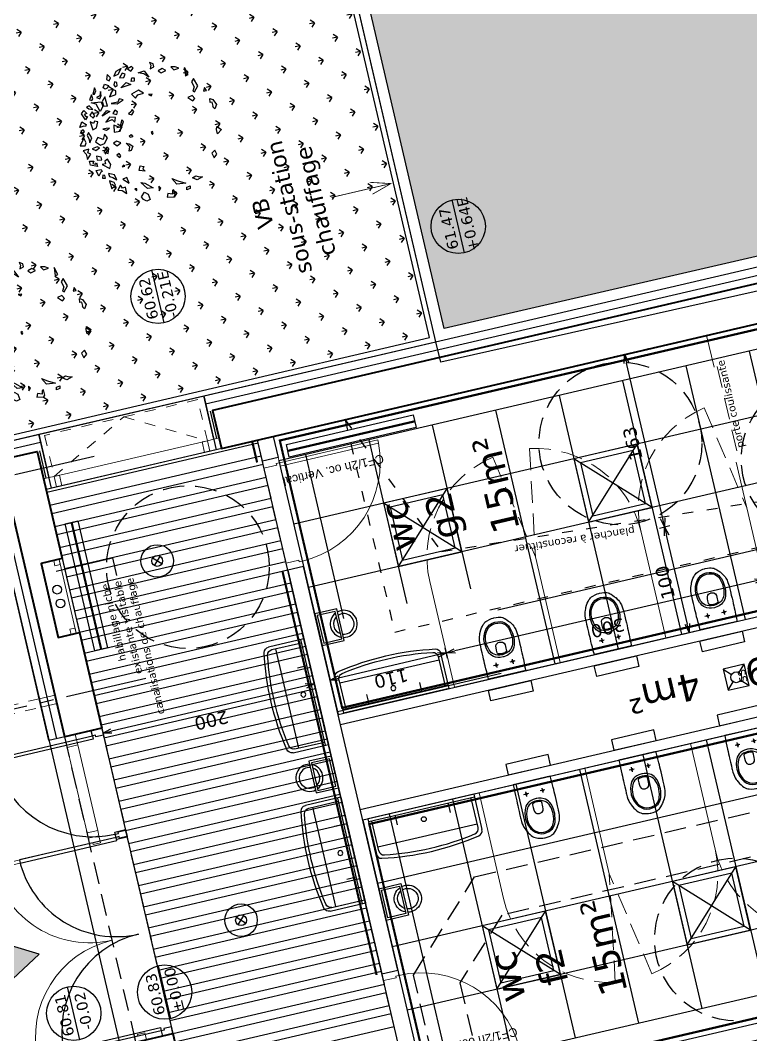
# Model space of a CAD drawing. Header units: metres. Extents: x 595893 to 596105, y 139631 to 139768.
# Drawn here: x 596064.83 to 596071.56, y 139707.3 to 139716.65 of the extents above; entities that cross this region are included whole.
import ezdxf
from ezdxf.enums import TextEntityAlignment as Align

# ---------------------------------------------------------------- set-up
doc = ezdxf.new("R2010")
doc.units = ezdxf.units.M
doc.header["$MEASUREMENT"] = 0
doc.header["$PDMODE"] = 3
doc.header["$PDSIZE"] = 0.1
for name, pattern in [('01', [0.15, 0.1, -0.05]), ('02', [0.28, 0.2, -0.08]), ('ACAD_ISO12W100', [21, 12, -3, 0, -3, 0, -3]), ('AXES', [2, 1.25, -0.25, 0.25, -0.25]), ('AXES2', [1.125, 0.75, -0.125, 0.125, -0.125]), ('CACHEx2', [0.75, 0.5, -0.25]), ('DASHED', [0.75, 0.5, -0.25]), ('POINTILLE', [0.25, 0, -0.25])]:
    doc.linetypes.add(name, pattern=pattern)
for name, color, linetype in [('00-AXE-0.00', 14, 'AXES2'), ('01-CLOISON-0.25', 3, 'Continuous'), ('01-DOUBLAGE-0.0x', 6, 'Continuous'), ('01-ISOL-0.08', 43, 'ISOLATION'), ('01-SANITAIRE-0.15', 44, 'Continuous'), ('02-VU-CACHE-01-0.10', 133, '01'), ('04-VEGET2-0.15', 80, 'Continuous'), ('05-COT-ALTIM-0.20', 42, 'Continuous'), ('05-COT-ALTIM-EXIST-0.20', 21, 'Continuous'), ('06-COT-50&100-0.20', 2, 'Continuous'), ('06-SYMB-DIVERS-0.20', 20, 'Continuous'), ('06-TXT-DETAILS-DIVERS-02.20', 2, 'Continuous'), ('06-TXT-DIVERS-0.20', 70, 'Continuous'), ('06-TXT-ETIQUETTES SURFACES', 210, 'Continuous'), ('07-CHAUFFAGE-0.13', 210, 'Continuous'), ('07-CTA-0.13', 163, 'Continuous'), ('07-ECLAIRAGE-0.13', 31, 'Continuous'), ('07-PLAFONDS-0.13', 5, 'Continuous'), ('07-REVETEMENTS-INTER-0.10', 10, 'Continuous'), ('08-VU-0.08', 56, 'Continuous'), ('08-VU-0.13', 44, 'Continuous'), ('08-VU-0.20', 32, 'Continuous')]:
    doc.layers.add(name, color=color, linetype=linetype)
doc.layers.add('01-BETON-0.40', color=4, linetype='Continuous', lineweight=40)
doc.layers.add('01-MEN-CP-0.15', color=2, linetype='Continuous', lineweight=18)
doc.layers.add('10-DEMOL-GO-0.25', color=1, linetype='Continuous', plot=False)
doc.styles.add('COT', font='verdana.ttf')
doc.styles.add('détail 100', font='verdana.ttf', dxfattribs={"height": 0.1})
doc.styles.add('locaux 100', font='verdana.ttf', dxfattribs={"height": 0.22})
doc.styles.add('locaux 20', font='verdana.ttf', dxfattribs={"height": 0.07})
doc.styles.get("Standard").update_dxf_attribs({"font": 'arial.ttf'})
doc.linetypes.add('ISOLATION', pattern='A,0.0001,-0.1,[134,ltypeshp.shx,S=0.1,R=0,X=-0.1,Y=0],-0.2,[134,ltypeshp.shx,S=0.1,R=180,X=0.1,Y=0],-0.1', length=0.4001)
doc.dimstyles.new('COT50', dxfattribs={"dimtxt": 0.12, "dimasz": 0.08, "dimexe": 0.05, "dimexo": 0, "dimgap": 0.05, "dimtad": 1, "dimdec": 0, "dimlfac": 100, "dimzin": 0, "dimdsep": 46, "dimtxsty": 'COT', "dimblk": 'OPEN30', "dimcen": 0.04, "dimdle": 0.05, "dimclrd": 256, "dimclre": 256, "dimclrt": 6, "dimadec": 0, "dimazin": 0, "dimtm": 1e-09, "dimtfac": 1, "dimtdec": 0, "dimtmove": 1, "dimatfit": 0, "dimldrblk": 'OPEN30', "dimfxl": 0.05, "dimfxlon": 1, "dimtolj": 1, "dimtzin": 0, "dimlwd": -1, "dimlwe": -1, "dimarcsym": 0})
pattern_1 = [(193.12127, (596100.81484, 139671.19803), (-0.1320308, -0.21229195), [0.046875, -0.3066784]), (148.12127, (596100.81484, 139671.19803), (-0.1320308, -0.21229195), [0.046875, -0.203125]), (238.12127, (596100.81484, 139671.19803), (0.21229195, -0.1320308), [0.046875, -0.203125])]

# ---------------------------------------------------------------- blocks, each defined once
blk = doc.blocks.new('P180')
for points in [[(-1.85, 0.915), (-1.85, 0), (-1.88, 0), (-1.88, 0.915)], [(-0.08, 0.915), (-0.08, 0), (-0.05, 0), (-0.05, 0.915)], [(0, 0), (0, -0.1), (-0.065, -0.1), (-0.065, -0.03), (-0.05, -0.03), (-0.05, 0)]]:
    blk.add_lwpolyline(points, close=True)
at = {"linetype": 'Continuous'}
blk.add_lwpolyline([(-1.93, 0), (-1.93, -0.1), (-1.865, -0.1), (-1.865, -0.03), (-1.88, -0.03), (-1.88, 0)], close=True, dxfattribs=at)
for centre, start, end in [((-1.88, 0), 0, 90), ((-0.05, 0), 90, 180)]:
    blk.add_arc(centre, 0.915, start, end)
at = {"linetype": 'Continuous', "text_generation_flag": 6}
blk.add_attdef('TEXTE', (-0.1883, 0.5982), '', height=0.08, rotation=90, dxfattribs=at)
blk = doc.blocks.new('Niv+Alti-Plan')
blk.add_line((-0.25, 0), (0.25, 0))
blk.add_circle((0, 0), 0.25)
at = {"style": 'détail 100'}
for tag, p in [('ALTI', (0, 0.09)), ('NIVEAU', (0, -0.09))]:
    blk.add_attdef(tag, text='', height=0.1, dxfattribs=at).set_placement(p, align=Align.MIDDLE_CENTER)
blk = doc.blocks.new('WCalliaSuspsansreserv-Plan')
at = {"linetype": 'Continuous'}
for points, knots in [([(-175.564, 0), (-175.564, 0), (174.9225, 0.001), (174.9225, 0.001), (174.9225, 0.001), (178.3975, -106.316), (178.7425, -212.6345), (177.9155, -318.9545), (177.9155, -318.9545), (177.545, -366.6675), (166.254, -424.003), (135.236, -466.73), (135.236, -466.73), (104.3415, -509.285), (60.766, -540.0365), (-0.3015, -539.9965), (-0.3015, -539.9965), (-72.7745, -539.9485), (-123.7985, -496.924), (-151.8715, -441.5495), (-151.8715, -441.5495), (-171.506, -402.8175), (-178.356, -357.626), (-178.632, -318.63), (-178.632, -318.63), (-179.385, -212.419), (-178.256, -106.209), (-175.564, 0)], [0, 0, 0, 0, 0.125, 0.125, 0.125, 0.1875, 0.25, 0.25, 0.25, 0.3125, 0.375, 0.375, 0.375, 0.4375, 0.5, 0.5, 0.5, 0.5625, 0.625, 0.625, 0.625, 0.6875, 0.75, 0.75, 0.75, 0.875, 1, 1, 1, 1]), ([(-0.175, -499.369), (-75.617, -499.369), (-136.774, -425.602), (-136.774, -334.606), (-136.774, -334.606), (-136.774, -243.6095), (-75.617, -169.8425), (-0.175, -169.8425), (-0.175, -169.8425), (75.2665, -169.8425), (136.4235, -243.6095), (136.4235, -334.606), (136.4235, -334.606), (136.4235, -425.602), (75.2665, -499.369), (-0.175, -499.369)], [0, 0, 0, 0, 0.2, 0.2, 0.2, 0.3, 0.4, 0.4, 0.4, 0.5, 0.6, 0.6, 0.6, 0.8, 1, 1, 1, 1]), ([(-77.8015, -117.351), (-81.9175, -117.351), (-85.2545, -114.0145), (-85.2545, -109.898), (-85.2545, -109.898), (-85.2545, -105.782), (-81.9175, -102.4455), (-77.8015, -102.4455), (-77.8015, -102.4455), (-73.6855, -102.4455), (-70.3485, -105.782), (-70.3485, -109.898), (-70.3485, -109.898), (-70.3485, -114.0145), (-73.6855, -117.351), (-77.8015, -117.351)], [0, 0, 0, 0, 0.2, 0.2, 0.2, 0.3, 0.4, 0.4, 0.4, 0.5, 0.6, 0.6, 0.6, 0.8, 1, 1, 1, 1]), ([(77.278, -117.351), (73.162, -117.351), (69.8255, -114.0145), (69.8255, -109.898), (69.8255, -109.898), (69.8255, -105.782), (73.162, -102.4455), (77.278, -102.4455), (77.278, -102.4455), (81.3945, -102.4455), (84.731, -105.782), (84.731, -109.898), (84.731, -109.898), (84.731, -114.0145), (81.3945, -117.351), (77.278, -117.351)], [0, 0, 0, 0, 0.2, 0.2, 0.2, 0.3, 0.4, 0.4, 0.4, 0.5, 0.6, 0.6, 0.6, 0.8, 1, 1, 1, 1]), ([(-0.2505, -487.4275), (-67.9855, -487.4275), (-122.895, -421.2465), (-122.895, -339.6085), (-122.895, -339.6085), (-122.895, -257.97), (-67.9855, -191.7895), (-0.2505, -191.7895), (-0.2505, -191.7895), (67.4845, -191.7895), (122.394, -257.97), (122.394, -339.6085), (122.394, -339.6085), (122.394, -421.2465), (67.4845, -487.4275), (-0.2505, -487.4275)], [0, 0, 0, 0, 0.2, 0.2, 0.2, 0.3, 0.4, 0.4, 0.4, 0.5, 0.6, 0.6, 0.6, 0.8, 1, 1, 1, 1]), ([(-44.891, -219.375), (-44.96, -215.282), (-42.295, -210.4525), (-38.5185, -208.875), (-38.5185, -208.875), (-26.5195, -203.8605), (-13.36, -200.7605), (-0.3545, -200.7605), (-0.3545, -200.7605), (12.756, -200.7605), (26.041, -203.8105), (38.133, -208.878), (38.133, -208.878), (41.9265, -210.4675), (44.601, -215.4065), (44.397, -219.515), (44.397, -219.515), (42.7995, -251.706), (45.7775, -310.371), (-0.244, -310.319), (-0.244, -310.319), (-46.2655, -310.267), (-44.3025, -254.0065), (-44.891, -219.375)], [0, 0, 0, 0, 0.142857143, 0.142857143, 0.142857143, 0.214285714, 0.285714286, 0.285714286, 0.285714286, 0.357142857, 0.428571429, 0.428571429, 0.428571429, 0.5, 0.571428571, 0.571428571, 0.571428571, 0.642857143, 0.714285714, 0.714285714, 0.714285714, 0.857142857, 1, 1, 1, 1])]:
    blk.add_open_spline(points, degree=3, knots=knots, dxfattribs=at)
at = {"linetype": 'DASHED'}
for points in [[(-77.6425, -131.902), (-77.6425, -131.902), (-77.6425, -88.6285), (-77.6425, -88.6285)], [(77.6425, -131.536), (77.6425, -131.536), (77.6425, -88.2625), (77.6425, -88.2625)], [(-57.1305, -110.108), (-57.1305, -110.108), (-103.4175, -110.108), (-103.4175, -110.108)], [(98.1545, -109.742), (98.1545, -109.742), (51.8675, -109.742), (51.8675, -109.742)]]:
    blk.add_open_spline(points, degree=3, dxfattribs=at)
blk = doc.blocks.new('b-poub-essui1')
for points in [[(0, -0.3), (0.21, -0.3), (0.21, 0), (0, 0)], [(0.02, -0.28), (0.19, -0.28), (0.19, -0.02), (0.02, -0.02)]]:
    blk.add_lwpolyline(points, close=True)
for radius, start, end in [(0.125, 76.11346, 283.88654), (0.095, 71.59152, 288.40848), (0.125, 293.57818, 66.42182), (0.095, 301.75686, 58.24314)]:
    blk.add_arc((-0.03, -0.15), radius, start, end)
blk = doc.blocks.new('siphon de sol')
for p, q in [((-0.1, 0.1), (-0.0354, 0.0354)), ((0.1, 0.1), (0.0354, 0.0354)), ((-0.0354, -0.0354), (-0.1, -0.1)), ((0.0354, -0.0354), (0.1, -0.1))]:
    blk.add_line(p, q)
blk.add_lwpolyline([(-0.1, -0.1), (0.1, -0.1), (0.1, 0.1), (-0.1, 0.1)], close=True)
blk.add_circle((0, 0), 0.05)
at = {"insert": (-0.0011, -0.0591), "char_height": 0.07, "width": 0.902134, "attachment_point": 5, "rotation": 360, "style": 'locaux 20'}
blk.add_mtext('SS', dxfattribs=at)
blk = doc.blocks.new('Eclairage-Pl-60x60')
for p, q in [((-0.3, 0.3), (0.3, -0.3)), ((-0.3, -0.3), (0.3, 0.3))]:
    blk.add_line(p, q)
for points in [[(-0.3, -0.3), (0.3, -0.3), (0.3, 0.3), (-0.3, 0.3)], [(-0.25, -0.25), (0.25, -0.25), (0.25, 0.25), (-0.25, 0.25)]]:
    blk.add_lwpolyline(points, close=True)
blk = doc.blocks.new('LuminaireSuspendu')
for p, q in [((-0.0354, 0.0354), (0.0354, -0.0354)), ((-0.0354, -0.0354), (0.0354, 0.0354))]:
    blk.add_line(p, q)
for radius in [0.15, 0.05]:
    blk.add_circle((0, 0), radius)
blk = doc.blocks.new('P90')
at = {"linetype": 'Continuous'}
for points in [[(-0.05, 0.9295), (-0.05, 0), (-0.08, 0), (-0.08, 0.9295)], [(-0.965, -0.03), (-0.965, -0.1), (-1.03, -0.1), (-1.03, 0), (-0.98, 0), (-0.98, -0.03)], [(0, 0), (0, -0.1), (-0.065, -0.1), (-0.065, -0.03), (-0.05, -0.03), (-0.05, 0)]]:
    blk.add_lwpolyline(points, close=True, dxfattribs=at)
blk.add_arc((-0.0434, -0.0064), 0.9366, 92.23877, 179.60621, dxfattribs=at)
at = {"linetype": 'Continuous', "text_generation_flag": 6}
blk.add_attdef('TEXTE', text='', height=0.08, rotation=90, dxfattribs=at).set_placement((-0.1883, 0.4692), align=Align.CENTER)
blk = doc.blocks.new('_Open30')
at = {"color": 0, "linetype": 'ByBlock', "lineweight": -2}
for p, q in [((-1, 0.27), (0, 0)), ((0, 0), (-1, -0.27)), ((0, 0), (-1, 0))]:
    blk.add_line(p, q, dxfattribs=at)
blk = doc.blocks.new('*D88')
at = {"layer": '06-COT-50&100-0.20', "transparency": 16777216}
for p, q in [((596071.6858, 139711.4495), (596071.6631, 139711.5469)), ((596071.5966, 139711.4801), (596068.8307, 139710.8354)), ((596068.7641, 139710.7685), (596068.7414, 139710.8659))]:
    blk.add_line(p, q, dxfattribs=at)
at = {"layer": 'Defpoints', "color": 0, "transparency": 16777216}
for p in [(596071.7481, 139711.1822), (596068.7528, 139710.8172), (596068.8265, 139710.5012)]:
    blk.add_point(p, dxfattribs=at)
at = {"layer": '06-COT-50&100-0.20', "transparency": 16777216, "xscale": 0.08, "yscale": 0.08, "zscale": 0.08}
for p, rotation in [((596071.6745, 139711.4982), 13.12127038304243), ((596068.7528, 139710.8172), 193.1212703830424)]:
    blk.add_blockref('_Open30', p, dxfattribs=dict(at, rotation=rotation))
at = {"layer": '06-COT-50&100-0.20', "color": 6, "transparency": 16777216, "insert": (596070.2392, 139711.0481), "char_height": 0.12, "attachment_point": 5, "rotation": 193.12127, "style": 'COT'}
blk.add_mtext('\\A1;300', dxfattribs=at)
blk = doc.blocks.new('*D89')
at = {"layer": '06-COT-50&100-0.20', "transparency": 16777216}
for p, q in [((596067.4575, 139710.5153), (596065.6656, 139710.0976)), ((596067.541, 139710.5096), (596067.5241, 139710.5821)), ((596065.5763, 139710.1281), (596065.599, 139710.0307))]:
    blk.add_line(p, q, dxfattribs=at)
at = {"layer": 'Defpoints', "color": 0, "transparency": 16777216}
for p in [(596065.0643, 139712.3247), (596067.541, 139710.5096), (596065.5876, 139710.0794)]:
    blk.add_point(p, dxfattribs=at)
at = {"layer": '06-COT-50&100-0.20', "transparency": 16777216, "xscale": 0.08, "yscale": 0.08, "zscale": 0.08}
for p, rotation in [((596067.5354, 139710.5334), 13.12127038304243), ((596065.5876, 139710.0794), 193.1212703830424)]:
    blk.add_blockref('_Open30', p, dxfattribs=dict(at, rotation=rotation))
at = {"layer": '06-COT-50&100-0.20', "color": 6, "transparency": 16777216, "insert": (596066.5871, 139710.1969), "char_height": 0.12, "attachment_point": 5, "rotation": 193.12127, "style": 'COT'}
blk.add_mtext('\\A1;200', dxfattribs=at)
blk = doc.blocks.new('P90-15')
at = {"linetype": 'Continuous'}
for points in [[(-0.05, 0.9295), (-0.05, 0), (-0.08, 0), (-0.08, 0.9295)], [(-0.965, -0.03), (-0.965, -0.15), (-1.03, -0.15), (-1.03, 0), (-0.98, 0), (-0.98, -0.03)], [(0, 0), (0, -0.15), (-0.065, -0.15), (-0.065, -0.03), (-0.05, -0.03), (-0.05, 0)]]:
    blk.add_lwpolyline(points, close=True, dxfattribs=at)
blk.add_arc((-0.0434, -0.0064), 0.9366, 92.23877, 179.60621, dxfattribs=at)
at = {"linetype": 'Continuous', "text_generation_flag": 6}
blk.add_attdef('TEXTE', text='', height=0.08, rotation=270, dxfattribs=at).set_placement((-0.1051, 0.3894), align=Align.CENTER)
blk = doc.blocks.new('Arb7')
at = {"lineweight": -2}
for points in [[(-0.434, 2.579), (-0.269, 2.406), (-0.194, 2.502), (-0.075, 2.445), (-0.09, 2.656), (-0.224, 2.579)], [(0.124, 2.725), (0.075, 2.54), (0.179, 2.483), (0.359, 2.521)], [(-0.983, 2.141), (-1.003, 2.203), (-1.122, 2.301), (-0.903, 2.357), (-0.903, 2.167)], [(-0.774, 2.27), (-0.662, 2.517), (-0.506, 2.51), (-0.547, 2.361), (-0.625, 2.418), (-0.662, 2.327), (-0.632, 2.276)], [(-0.09, 2.31), (-0.179, 2.195), (-0.12, 2.042), (-0.06, 2.119)], [(0.15, 2.349), (0.314, 2.234), (0.523, 2.31), (0.434, 2.387), (0.314, 2.349)], [(0.628, 2.579), (0.523, 2.521), (0.598, 2.445), (0.673, 2.483)], [(0.763, 2.368), (0.793, 2.425), (0.778, 2.579), (0.972, 2.464), (0.838, 2.33)], [(1.002, 2.31), (1.256, 2.406), (1.361, 2.291), (1.226, 2.215), (1.211, 2.31), (1.122, 2.272), (1.107, 2.215)], [(-1.688, 1.943), (-1.592, 1.777), (-1.477, 1.81), (-1.377, 1.964)], [(-1.403, 1.694), (-1.206, 1.729), (-1.112, 1.931), (-1.23, 1.922), (-1.287, 1.81)], [(-1.228, 2.195), (-1.261, 2.08), (-1.154, 2.079), (-1.128, 2.159)], [(-0.739, 2.087), (-0.948, 1.852), (-0.807, 1.775), (-0.592, 1.855), (-0.641, 1.968), (-0.735, 1.956)], [(-0.543, 2.229), (-0.57, 2.066), (-0.463, 2.065), (-0.387, 2.222)], [(-0.299, 1.927), (-0.389, 1.774), (-0.224, 1.716), (-0.15, 1.774)], [(0.135, 2.138), (-0.03, 1.984), (0, 1.831), (0.179, 1.678), (0.329, 1.754), (0.15, 1.85), (0.269, 2.023)], [(0.897, 2.157), (0.583, 2.138), (0.628, 1.984), (0.838, 1.889), (0.882, 2.004), (0.808, 2.061)], [(1.137, 2.119), (1.002, 2.023), (1.077, 1.946), (1.241, 2.004)], [(1.182, 1.716), (1.481, 1.793), (1.57, 1.965), (1.525, 1.601), (1.346, 1.582)], [(1.451, 2.176), (1.376, 2.099), (1.316, 1.965), (1.481, 2.061)], [(1.69, 2.004), (1.645, 1.927), (1.705, 1.869), (1.855, 1.889)], [(-1.979, 1.444), (-1.74, 1.439), (-1.755, 1.559), (-1.63, 1.603), (-1.79, 1.742), (-1.831, 1.592)], [(-0.06, 1.505), (-0.194, 1.39), (-0.12, 1.237), (-0.015, 1.371)], [(0.523, 1.774), (0.464, 1.639), (0.508, 1.524), (0.523, 1.639)], [(0.748, 1.601), (0.793, 1.352), (0.673, 1.275), (0.838, 1.218), (0.897, 1.428)], [(1.107, 1.371), (1.002, 1.678), (1.167, 1.467)], [(1.361, 1.543), (1.316, 1.409), (1.675, 1.428), (1.525, 1.563)], [(1.72, 1.735), (1.645, 1.62), (1.75, 1.543), (1.899, 1.543), (1.75, 1.601)], [(1.869, 1.831), (1.855, 1.774), (1.959, 1.697), (2.079, 1.716)], [(-1.436, 1.467), (-1.63, 1.275), (-1.406, 1.313)], [(-0.987, 1.39), (-0.987, 1.294), (-0.942, 1.333)], [(-0.523, 1.486), (-0.628, 1.39), (-0.583, 1.352), (-0.479, 1.39)], [(0.329, 1.39), (0.314, 1.16), (0.628, 0.968), (0.703, 1.007), (0.449, 1.141), (0.583, 1.333)], [(1.002, 1.275), (0.942, 1.141), (1.032, 1.102), (1.107, 1.179)], [(1.376, 1.256), (1.316, 1.045), (1.406, 0.796), (1.481, 0.93), (1.376, 1.007)], [(1.63, 1.256), (1.66, 1.007), (1.795, 0.987), (1.869, 1.083)], [(2.049, 1.198), (1.959, 1.275), (1.944, 1.352), (2.004, 1.409), (2.124, 1.333)], [(2.273, 1.218), (2.213, 1.141), (2.303, 1.064), (2.453, 1.16)], [(-2.333, 0.892), (-2.228, 0.949), (-2.079, 0.796), (-2.184, 0.681), (-2.393, 0.661), (-2.423, 0.796)], [(-2.004, 0.451), (-1.974, 0.661), (-1.705, 0.853), (-1.765, 0.719)], [(-1.884, 1.122), (-1.959, 1.064), (-1.899, 1.045)], [(-1.331, 0.604), (-1.256, 0.815), (-1.107, 0.738), (-1.152, 0.604), (-1.226, 0.661)], [(-0.224, 0.949), (-0.329, 0.834), (-0.479, 0.93), (-0.479, 1.007), (-0.329, 0.949), (-0.165, 1.045)], [(0, 0.853), (0.06, 0.872), (0.105, 0.796), (0, 0.757)], [(1.855, 0.777), (2.004, 0.546), (1.899, 0.393), (1.884, 0.546)], [(2.124, 0.949), (2.034, 1.007), (1.944, 0.968), (1.959, 0.892), (2.079, 0.872)], [(2.333, 0.93), (2.378, 0.757), (2.557, 0.604), (2.483, 0.815)], [(0.867, 0.719), (0.793, 0.604), (0.897, 0.508), (0.987, 0.546), (0.912, 0.623)], [(1.361, 0.336), (1.466, 0.22), (1.481, 0.01), (1.63, 0.163), (1.54, 0.451)], [(2.228, 0.738), (2.213, 0.585), (2.318, 0.508), (2.378, 0.604)], [(-2.333, -0.029), (-2.453, 0.029), (-2.498, -0.22), (-2.453, -0.278), (-2.243, -0.278), (-2.273, -0.22), (-2.393, -0.182)], [(-2.154, 0.259), (-2.079, 0.182), (-1.989, 0.24)], [(0, 0.067), (-0.075, 0.029), (-0.03, -0.01), (0.03, 0.01)], [(2.124, 0.297), (2.109, 0.22), (1.989, 0.24), (2.004, 0.355)], [(2.258, 0.029), (2.273, -0.201), (2.004, -0.316), (2.169, -0.163)], [(2.378, 0.278), (2.468, 0.163), (2.542, 0.22), (2.483, 0.374)], [(-2.109, -0.757), (-2.064, -0.431), (-1.825, -0.297), (-1.959, -0.489)], [(1.391, -0.163), (1.316, -0.24), (1.376, -0.297)], [(-2.258, -0.757), (-2.243, -0.892), (-2.333, -0.872), (-2.348, -0.738)], [(2.154, -0.7), (2.064, -0.796), (2.109, -0.987), (2.213, -0.872)], [(2.303, -0.431), (2.333, -0.585), (2.453, -0.585), (2.528, -0.47), (2.423, -0.489)], [(-2.019, -1.409), (-2.079, -1.198), (-1.974, -1.045), (-1.929, -1.179), (-1.974, -1.256)], [(2.199, -1.198), (2.064, -1.275), (2.079, -1.467), (2.154, -1.352)], [(0.957, -1.543), (0.793, -1.697), (0.852, -1.793), (0.987, -1.716)], [(1.137, -1.774), (1.107, -1.831), (1.286, -2.004), (1.585, -1.908), (1.481, -1.812), (1.286, -1.869)], [(1.75, -1.639), (1.78, -1.754), (2.064, -1.678)], [(-1.241, -1.946), (-1.436, -1.984), (-1.331, -2.119), (-1.167, -2.08)], [(1.047, -2.272), (1.167, -2.234), (1.047, -2.157)], [(-0.479, -2.483), (-0.598, -2.31), (-0.434, -2.31), (-0.329, -2.349)], [(0.464, -2.521), (0.314, -2.425), (0.404, -2.368), (0.434, -2.387), (0.583, -2.387), (0.583, -2.31), (0.733, -2.33), (0.673, -2.425)]]:
    blk.add_lwpolyline(points, close=True, dxfattribs=at)
blk = doc.blocks.new('LAVD')
for p, q in [((500, 0), (-500, 0)), ((-500, -334.2), (-500, 0)), ((500, -30), (-500, -30)), ((-470, -309.5), (-470, -30)), ((-250, -30), (-250, -116.4)), ((250, -30), (250, -116.4)), ((470, -309.5), (470, -30)), ((500, 0), (500, -334.2)), ((470, -275.5), (-470, -275.5))]:
    blk.add_line(p, q)
blk.add_circle((0, -120), 22.5)
for centre, radius, start, end in [((-450, -334.2), 50, 180, 259.62818), ((-420, -309.5), 50, 180, 260.32653), ((0, 2154.5), 2549.5, 260.32653, 279.67347), ((420, -309.5), 50, 279.67347, 0), ((450, -334.2), 50, 280.37182, 0), ((0, 2124.5), 2549.5, 259.62818, 280.37182)]:
    blk.add_arc(centre, radius, start, end)
blk = doc.blocks.new('*D141')
at = {"layer": '06-COT-50&100-0.20', "transparency": 16777216}
for p, q in [((596068.6749, 139710.799), (596067.7594, 139710.5856)), ((596068.7641, 139710.7685), (596068.7414, 139710.8659)), ((596067.6929, 139710.5188), (596067.6702, 139710.6162))]:
    blk.add_line(p, q, dxfattribs=at)
at = {"layer": 'Defpoints', "color": 0, "transparency": 16777216}
for p in [(596067.6815, 139710.5675), (596068.8265, 139710.5012), (596067.7552, 139710.2515)]:
    blk.add_point(p, dxfattribs=at)
at = {"layer": '06-COT-50&100-0.20', "transparency": 16777216, "xscale": 0.08, "yscale": 0.08, "zscale": 0.08}
for p, rotation in [((596068.7528, 139710.8172), 13.12127038304243), ((596067.6815, 139710.5675), 193.1212703830424)]:
    blk.add_blockref('_Open30', p, dxfattribs=dict(at, rotation=rotation))
at = {"layer": '06-COT-50&100-0.20', "color": 6, "transparency": 16777216, "insert": (596068.2427, 139710.5828), "char_height": 0.12, "attachment_point": 5, "rotation": 193.12127, "style": 'COT'}
blk.add_mtext('\\A1;110', dxfattribs=at)
blk = doc.blocks.new('*D142')
at = {"layer": '06-COT-50&100-0.20', "transparency": 16777216}
for p, q in [((596070.3456, 139713.5558), (596070.443, 139713.5785)), ((596070.7462, 139712.0576), (596070.4125, 139713.4892)), ((596070.7156, 139711.9683), (596070.813, 139711.991))]:
    blk.add_line(p, q, dxfattribs=at)
at = {"layer": 'Defpoints', "color": 0, "transparency": 16777216}
for p in [(596070.3943, 139713.5671), (596069.2033, 139713.2895), (596069.5733, 139711.7021)]:
    blk.add_point(p, dxfattribs=at)
at = {"layer": '06-COT-50&100-0.20', "transparency": 16777216, "xscale": 0.08, "yscale": 0.08, "zscale": 0.08}
for p, rotation in [((596070.3943, 139713.5671), 103.1212703830424), ((596070.7643, 139711.9797), 283.1212703830424)]:
    blk.add_blockref('_Open30', p, dxfattribs=dict(at, rotation=rotation))
at = {"layer": '06-COT-50&100-0.20', "color": 6, "transparency": 16777216, "insert": (596070.4698, 139712.7479), "char_height": 0.12, "attachment_point": 5, "rotation": 103.12127, "style": 'COT'}
blk.add_mtext('\\A1;163', dxfattribs=at)
blk = doc.blocks.new('*D143')
at = {"layer": '06-COT-50&100-0.20', "transparency": 16777216}
for p, q in [((596070.7156, 139711.9683), (596070.813, 139711.991)), ((596070.9732, 139711.0837), (596070.7825, 139711.9018)), ((596070.9426, 139710.9945), (596071.04, 139711.0172))]:
    blk.add_line(p, q, dxfattribs=at)
at = {"layer": 'Defpoints', "color": 0, "transparency": 16777216}
for p in [(596070.5472, 139711.9291), (596070.7643, 139711.9797), (596070.7742, 139710.9552)]:
    blk.add_point(p, dxfattribs=at)
at = {"layer": '06-COT-50&100-0.20', "transparency": 16777216, "xscale": 0.08, "yscale": 0.08, "zscale": 0.08}
for p, rotation in [((596070.7643, 139711.9797), 103.1212703830424), ((596070.9913, 139711.0058), 283.1212703830424)]:
    blk.add_blockref('_Open30', p, dxfattribs=dict(at, rotation=rotation))
at = {"layer": '06-COT-50&100-0.20', "color": 6, "transparency": 16777216, "insert": (596070.7683, 139711.4672), "char_height": 0.12, "attachment_point": 5, "rotation": 103.12127, "style": 'COT'}
blk.add_mtext('\\A1;100', dxfattribs=at)

msp = doc.modelspace()

# ---------------------------------------------------------------- hatches: boundary and pattern name
at = {"layer": '04-VEGET2-0.15'}
h = msp.add_hatch(dxfattribs=at)
h.set_pattern_fill('GRASS', color=256, scale=0.25, style=0)
h.set_pattern_definition(pattern_1)
h.paths.add_polyline_path([(596068.7318, 139713.8065), (596066.0514, 139725.3325), (596072.2727, 139726.787), (596074.963, 139715.2457)])
edge = h.paths.add_edge_path(flags=16)
edge.add_arc((596067.6838, 139719.6373), 0.175, 0, 360)
edge = h.paths.add_edge_path(flags=16)
edge.add_arc((596073.3248, 139720.9522), 0.175, 0, 360)
at = {"layer": '04-VEGET2-0.15', "ltscale": 0.02}
h = msp.add_hatch(dxfattribs=at)
h.set_pattern_fill('GRASS', color=256, scale=0.25, style=0)
h.set_pattern_definition(pattern_1)
h.paths.add_polyline_path([(596061.8748, 139724.466), (596064.5963, 139712.7906), (596068.5971, 139713.7232), (596065.8756, 139725.3986), (596065.1495, 139725.2294), (596065.2471, 139724.8109), (596064.8088, 139724.7087), (596064.7113, 139725.1272)])
at = {"layer": '06-SYMB-DIVERS-0.20'}
h = msp.add_hatch(color=256, dxfattribs=at)
h.dxf.hatch_style = 1
h.paths.add_polyline_path([(596064.4153, 139707.4936), (596064.9992, 139708.0404), (596064.2336, 139708.2727), (596064.4705, 139707.9172)])

# ---------------------------------------------------------------- linework, layer by layer
at = {"layer": '00-AXE-0.00'}
for p, q in [((596065.5069, 139712.6281), (596062.147, 139711.8449)), ((596065.9837, 139710.583), (596062.6237, 139709.7998))]:
    msp.add_line(p, q, dxfattribs=at)
at = {"layer": '01-BETON-0.40'}
for points in [[(596076.8738, 139715.4471), (596066.5992, 139713.0522), (596066.6809, 139712.7016), (596076.751, 139715.0489), (596077.3543, 139712.4607), (596077.5588, 139712.5084), (596076.8738, 139715.4471)], [(596065.3719, 139711.0051), (596065.5773, 139710.1237), (596065.2365, 139710.0443), (596064.6417, 139712.5959), (596064.9825, 139712.6753), (596065.213, 139711.6868)], [(596065.213, 139711.6868), (596065.0182, 139711.6414), (596065.1771, 139710.9597), (596065.3719, 139711.0051)]]:
    msp.add_lwpolyline(points, dxfattribs=at)
msp.add_lwpolyline([(596065.8925, 139707.2297), (596066.2334, 139707.3092), (596066.3038, 139707.0073), (596065.9629, 139706.9278)], close=True, dxfattribs=at)
at = {"layer": '01-CLOISON-0.25'}
for p, q in [((596067.4374, 139711.6149), (596067.2913, 139711.5809)), ((596067.2913, 139711.5809), (596067.6318, 139710.12)), ((596067.7779, 139710.1541), (596067.4374, 139711.6149))]:
    msp.add_line(p, q, dxfattribs=at)
for points in [[(596067.1581, 139712.8128), (596067.2035, 139712.618), (596067.0575, 139712.584), (596067.012, 139712.7787)], [(596068.3045, 139707.8946), (596067.4374, 139711.6149), (596067.2913, 139711.5809), (596068.1585, 139707.8606)], [(596073.2804, 139711.4367), (596067.7779, 139710.1541), (596067.7552, 139710.2515), (596073.2577, 139711.5341)], [(596071.9751, 139710.2083), (596067.9822, 139709.2776), (596067.9595, 139709.375), (596071.9524, 139710.3057)], [(596075.9787, 139708.2305), (596075.9707, 139708.2646), (596078.2691, 139708.8004), (596078.2918, 139708.703), (596078.4379, 139708.737), (596078.3811, 139708.9805), (596068.5838, 139706.6968), (596068.5384, 139706.8915), (596068.3923, 139706.8575), (596068.4717, 139706.5166), (596075.8246, 139708.2306), (596075.8326, 139708.1965)]]:
    msp.add_lwpolyline(points, close=True, dxfattribs=at)
at = {"layer": '01-DOUBLAGE-0.0x'}
for points in [[(596066.6095, 139712.7876), (596066.5165, 139713.1869), (596076.8397, 139715.5932), (596076.8738, 139715.4471)], [(596065.2365, 139710.0443), (596065.0904, 139710.0102), (596064.4615, 139712.7079), (596064.9972, 139712.8328), (596065.0903, 139712.4335)]]:
    msp.add_lwpolyline(points, dxfattribs=at)
at = {"layer": '01-ISOL-0.08', "ltscale": 0.15}
for p, q in [((596066.5335, 139713.1138), (596076.8567, 139715.5202)), ((596064.4786, 139712.6349), (596065.0142, 139712.7597)), ((596065.1634, 139710.0272), (596064.5686, 139712.5788))]:
    msp.add_line(p, q, dxfattribs=at)
at = {"layer": '01-ISOL-0.08', "ltscale": 0.05}
for p, q in [((596066.5749, 139713.0465), (596066.6339, 139712.7933)), ((596065.0659, 139712.4278), (596065.0069, 139712.681))]:
    msp.add_line(p, q, dxfattribs=at)
at = {"layer": '01-MEN-CP-0.15'}
for p, q in [((596071.2192, 139713.4514), (596071.1511, 139713.7435)), ((596071.5211, 139712.1561), (596071.4235, 139712.5749))]:
    msp.add_line(p, q, dxfattribs=at)
at = {"layer": '01-MEN-CP-0.15', "linetype": '02'}
msp.add_line((596071.2484, 139713.4582), (596071.4527, 139712.5817), dxfattribs=at)
at = {"layer": '01-MEN-CP-0.15', "linetype": '01'}
for points in [[(596066.5505, 139712.7738), (596066.4623, 139713.1519), (596065.0508, 139712.8229), (596065.139, 139712.4448)], [(596065.139, 139712.4448), (596065.7812, 139712.9932), (596066.5505, 139712.7738)]]:
    msp.add_lwpolyline(points, dxfattribs=at)
at = {"layer": '01-MEN-CP-0.15', "linetype": '02'}
for points in [[(596070.5472, 139711.9291, -0.36397), (596071.1284, 139713.0758), (596071.5211, 139712.1561)], [(596070.5472, 139711.9291, 0.36397), (596069.5189, 139712.7006), (596069.5733, 139711.7021)], [(596068.5994, 139711.4751, -0.36397), (596069.1807, 139712.6218), (596069.5733, 139711.7021)], [(596071.2283, 139709.0074, 0.36397), (596072.2566, 139708.2359), (596072.2022, 139709.2344)], [(596071.2283, 139709.0074, -0.36397), (596070.6471, 139707.8607), (596070.2544, 139708.7804)], [(596069.2805, 139708.5534, 0.36397), (596070.3088, 139707.7819), (596070.2544, 139708.7804)]]:
    msp.add_lwpolyline(points, format="xyb", dxfattribs=at)
at = {"layer": '01-MEN-CP-0.15'}
for points in [[(596066.5732, 139712.6764), (596065.1617, 139712.3474), (596065.139, 139712.4448), (596066.5505, 139712.7738)], [(596066.5732, 139712.6764), (596066.5245, 139712.6651), (596066.5018, 139712.7625), (596066.5505, 139712.7738)], [(596066.6316, 139712.6901), (596066.5732, 139712.6764), (596066.5505, 139712.7738), (596066.6089, 139712.7875)], [(596066.6582, 139712.7989), (596066.6095, 139712.7876), (596066.6322, 139712.6902), (596066.6809, 139712.7016)], [(596065.0903, 139712.4335), (596065.0416, 139712.4221), (596065.0643, 139712.3247), (596065.113, 139712.3361)], [(596065.1617, 139712.3474), (596065.113, 139712.3361), (596065.0903, 139712.4335), (596065.139, 139712.4448)], [(596065.2103, 139712.3588), (596065.1617, 139712.3474), (596065.139, 139712.4448), (596065.1876, 139712.4562)], [(596065.1837, 139711.68), (596065.1951, 139711.6313), (596065.1464, 139711.62), (596065.135, 139711.6687)], [(596065.3427, 139710.9983), (596065.1837, 139711.68), (596065.213, 139711.6868), (596065.3719, 139711.0051)], [(596065.3313, 139711.047), (596065.3427, 139710.9983), (596065.294, 139710.9869), (596065.2826, 139711.0356)], [(596065.0007, 139710.3949), (596065.0189, 139710.317), (596065.1649, 139710.351), (596065.1468, 139710.429)], [(596065.2365, 139710.0443), (596065.2478, 139709.9956), (596065.3452, 139710.0183), (596065.3338, 139710.067)], [(596065.2478, 139709.9956), (596065.2592, 139709.9469), (596065.3565, 139709.9696), (596065.3452, 139710.0183)], [(596065.2592, 139709.9469), (596065.443, 139709.158), (596065.5404, 139709.1807), (596065.3565, 139709.9696)], [(596065.443, 139709.158), (596065.4544, 139709.1093), (596065.5518, 139709.132), (596065.5404, 139709.1807)]]:
    msp.add_lwpolyline(points, close=True, dxfattribs=at)
for points in [[(596070.5472, 139711.9291), (596070.7742, 139710.9552), (596071.7481, 139711.1822), (596071.5211, 139712.1561)], [(596069.5733, 139711.7021), (596069.8003, 139710.7282), (596070.7742, 139710.9552), (596070.5472, 139711.9291)], [(596068.5994, 139711.4751), (596068.8265, 139710.5012), (596069.8003, 139710.7282), (596069.5733, 139711.7021)], [(596071.2283, 139709.0074), (596071.0013, 139709.9813), (596071.9751, 139710.2083), (596072.2022, 139709.2344)], [(596070.2544, 139708.7804), (596070.0274, 139709.7543), (596071.0013, 139709.9813), (596071.2283, 139709.0074)], [(596069.2805, 139708.5534), (596069.0535, 139709.5273), (596070.0274, 139709.7543), (596070.2544, 139708.7804)]]:
    msp.add_lwpolyline(points, dxfattribs=at)
at = {"layer": '01-MEN-CP-0.15', "linetype": 'CACHEx2', "ltscale": 0.1}
msp.add_lwpolyline([(596063.8807, 139710.1338), (596063.8989, 139710.0559), (596065.0189, 139710.317), (596065.0007, 139710.3949)], close=True, dxfattribs=at)
at = {"layer": '01-SANITAIRE-0.15'}
for points in [[(596071.1118, 139710.8285), (596071.0891, 139710.9259), (596071.4787, 139711.0167), (596071.5014, 139710.9193)], [(596070.1379, 139710.6015), (596070.1152, 139710.6989), (596070.5048, 139710.7897), (596070.5275, 139710.6923)], [(596069.164, 139710.3745), (596069.1413, 139710.4719), (596069.5309, 139710.5627), (596069.5536, 139710.4653)], [(596071.248, 139710.2442), (596071.2707, 139710.1468), (596071.6603, 139710.2376), (596071.6376, 139710.335)], [(596070.2741, 139710.0172), (596070.2968, 139709.9198), (596070.6864, 139710.0106), (596070.6637, 139710.108)], [(596069.3002, 139709.7902), (596069.3229, 139709.6928), (596069.7125, 139709.7836), (596069.6898, 139709.881)]]:
    msp.add_lwpolyline(points, close=True, dxfattribs=at)
at = {"layer": '02-VU-CACHE-01-0.10', "linetype": '02'}
for p, q in [((596065.5773, 139710.1237), (596066.2334, 139707.3092)), ((596065.8925, 139707.2297), (596065.2365, 139710.0443))]:
    msp.add_line(p, q, dxfattribs=at)
at = {"layer": '06-SYMB-DIVERS-0.20'}
msp.add_lwpolyline([(596064.4153, 139707.4936), (596064.9992, 139708.0404), (596064.2336, 139708.2727), (596064.4705, 139707.9172), (596064.4153, 139707.4936)], dxfattribs=at)
at = {"layer": '06-SYMB-DIVERS-0.20', "linetype": '02'}
for centre in [(596070.3563, 139712.7484), (596072.2205, 139712.605), (596066.3713, 139711.6084), (596071.4218, 139708.1769)]:
    msp.add_circle(centre, 0.75, dxfattribs=at)
at = {"layer": '06-TXT-DETAILS-DIVERS-02.20', "linetype": 'POINTILLE', "ltscale": 0.5}
msp.add_lwpolyline([(596077.2073, 139713.0913), (596076.751, 139715.0489), (596067.8204, 139712.9672), (596068.2767, 139711.0096)], close=True, dxfattribs=at)
msp.add_lwpolyline([(596067.8204, 139712.9672), (596068.7071, 139711.7515), (596077.2073, 139713.0913)], dxfattribs=at)
at = {"layer": '06-TXT-DETAILS-DIVERS-02.20'}
msp.add_lwpolyline([(596065.158, 139711.572), (596065.6752, 139711.6926), (596065.7129, 139711.5308)], dxfattribs=at)
at = {"layer": '07-CHAUFFAGE-0.13'}
for points in [[(596068.4741, 139712.8937), (596067.3055, 139712.6212), (596067.2782, 139712.7381), (596068.4469, 139713.0105)], [(596065.5135, 139710.8379), (596065.2411, 139712.0066), (596065.358, 139712.0338), (596065.6304, 139710.8651)]]:
    msp.add_lwpolyline(points, close=True, dxfattribs=at)
at = {"layer": '07-CHAUFFAGE-0.13', "linetype": '01', "const_width": 0.02}
for points in [[(596068.4605, 139712.9521), (596067.2918, 139712.6797)], [(596065.572, 139710.8515), (596065.2995, 139712.0202)]]:
    msp.add_lwpolyline(points, dxfattribs=at)
at = {"layer": '07-CHAUFFAGE-0.13'}
for centre in [(596065.1667, 139711.4006), (596065.1962, 139711.274)]:
    msp.add_circle(centre, 0.04, dxfattribs=at)
at = {"layer": '07-CTA-0.13', "linetype": '02'}
msp.add_lwpolyline([(596075.5443, 139717.4885), (596076.8608, 139711.8409), (596075.6467, 139709.8888), (596069.2646, 139708.4012), (596068.8772, 139707.7782), (596075.4849, 139679.4308), (596075.0954, 139679.34), (596068.45, 139707.8487), (596069.0125, 139708.7531), (596075.3945, 139710.2407), (596076.4336, 139711.9115), (596075.1171, 139717.559)], dxfattribs=at)
at = {"layer": '07-PLAFONDS-0.13'}
for p, q in [((596071.5442, 139713.599), (596072.089, 139711.2617)), ((596070.9598, 139713.4628), (596071.5047, 139711.1255)), ((596070.3755, 139713.3266), (596070.9203, 139710.9893)), ((596072.849, 139713.2871), (596067.3466, 139712.0045)), ((596069.7912, 139713.1904), (596070.336, 139710.853)), ((596069.2068, 139713.0542), (596069.7517, 139710.7168)), ((596068.6225, 139712.918), (596068.9744, 139711.4084)), ((596068.0382, 139712.7818), (596068.39, 139711.2722)), ((596067.4538, 139712.6456), (596067.8057, 139711.136)), ((596072.9852, 139712.7028), (596067.4828, 139711.4201)), ((596073.1215, 139712.1184), (596069.2259, 139711.2104)), ((596069.259, 139710.6277), (596067.7495, 139710.2758)), ((596073.6209, 139709.9759), (596068.1184, 139708.6932)), ((596071.1473, 139710.0154), (596071.6922, 139707.678)), ((596070.563, 139709.8792), (596071.1078, 139707.5418)), ((596069.9787, 139709.7429), (596070.5235, 139707.4056)), ((596069.3943, 139709.6067), (596069.9392, 139707.2694)), ((596068.81, 139709.4705), (596069.3548, 139707.1332)), ((596073.7571, 139709.3915), (596068.2546, 139708.1089)), ((596068.2257, 139709.3343), (596068.7705, 139706.997)), ((596073.8933, 139708.8072), (596068.3908, 139707.5246))]:
    msp.add_line(p, q, dxfattribs=at)
for points in [[(596067.7552, 139710.2515), (596073.2577, 139711.5341), (596072.7128, 139713.8714), (596067.2103, 139712.5888)], [(596065.0983, 139712.1786), (596067.0461, 139712.6327), (596067.0189, 139712.7495), (596065.0711, 139712.2955)], [(596065.1437, 139711.9839), (596067.0915, 139712.4379), (596067.0643, 139712.5547), (596065.1165, 139712.1007)], [(596065.1891, 139711.7891), (596067.1369, 139712.2431), (596067.1097, 139712.36), (596065.1619, 139711.9059)], [(596065.2345, 139711.5943), (596067.1823, 139712.0483), (596067.1551, 139712.1652), (596065.2073, 139711.7112)], [(596065.2799, 139711.3995), (596067.2277, 139711.8535), (596067.2005, 139711.9704), (596065.2527, 139711.5164)], [(596065.3253, 139711.2047), (596067.2731, 139711.6588), (596067.2459, 139711.7756), (596065.2981, 139711.3216)], [(596065.3707, 139711.01), (596067.3185, 139711.464), (596067.2913, 139711.5809), (596065.3435, 139711.1268)], [(596065.4161, 139710.8152), (596067.3639, 139711.2692), (596067.3367, 139711.3861), (596065.3889, 139710.9321)], [(596065.4615, 139710.6204), (596067.4093, 139711.0744), (596067.3821, 139711.1913), (596065.4343, 139710.7373)], [(596065.5069, 139710.4256), (596067.4547, 139710.8797), (596067.4275, 139710.9965), (596065.4797, 139710.5425)], [(596065.5523, 139710.2308), (596067.5001, 139710.6849), (596067.4729, 139710.8017), (596065.5251, 139710.3477)], [(596065.5977, 139710.0361), (596067.5455, 139710.4901), (596067.5183, 139710.607), (596065.5705, 139710.1529)], [(596067.9822, 139709.2776), (596068.527, 139706.9402), (596074.0295, 139708.2228), (596073.4847, 139710.5602)], [(596065.6431, 139709.8413), (596067.5909, 139710.2953), (596067.5637, 139710.4122), (596065.6159, 139709.9582)], [(596065.6886, 139709.6465), (596067.6363, 139710.1005), (596067.6091, 139710.2174), (596065.6613, 139709.7634)], [(596065.734, 139709.4517), (596067.6817, 139709.9058), (596067.6545, 139710.0226), (596065.7067, 139709.5686)], [(596065.7794, 139709.257), (596067.7271, 139709.711), (596067.6999, 139709.8278), (596065.7521, 139709.3738)], [(596065.8248, 139709.0622), (596067.7725, 139709.5162), (596067.7453, 139709.6331), (596065.7975, 139709.179)], [(596065.8702, 139708.8674), (596067.8179, 139709.3214), (596067.7907, 139709.4383), (596065.8429, 139708.9843)], [(596065.9156, 139708.6726), (596067.8633, 139709.1266), (596067.8361, 139709.2435), (596065.8883, 139708.7895)], [(596065.961, 139708.4778), (596067.9087, 139708.9319), (596067.8815, 139709.0487), (596065.9337, 139708.5947)], [(596066.0064, 139708.2831), (596067.9542, 139708.7371), (596067.9269, 139708.854), (596065.9791, 139708.3999)], [(596066.0518, 139708.0883), (596067.9996, 139708.5423), (596067.9723, 139708.6592), (596066.0245, 139708.2052)], [(596066.0972, 139707.8935), (596068.045, 139708.3475), (596068.0177, 139708.4644), (596066.0699, 139708.0104)], [(596066.1426, 139707.6987), (596068.0904, 139708.1528), (596068.0631, 139708.2696), (596066.1153, 139707.8156)], [(596066.188, 139707.504), (596068.1358, 139707.958), (596068.1085, 139708.0748), (596066.1607, 139707.6208)], [(596066.2334, 139707.3092), (596068.1812, 139707.7632), (596068.1539, 139707.8801), (596066.2061, 139707.426)], [(596066.2788, 139707.1144), (596068.2266, 139707.5684), (596068.1993, 139707.6853), (596066.2515, 139707.2313)], [(596066.3242, 139706.9196), (596068.272, 139707.3736), (596068.2447, 139707.4905), (596066.2969, 139707.0365)]]:
    msp.add_lwpolyline(points, close=True, dxfattribs=at)
at = {"layer": '07-REVETEMENTS-INTER-0.10', "linetype": '01', "const_width": 0.02}
for points in [[(596067.7925, 139710.3115), (596067.2182, 139712.7754), (596072.6233, 139714.0354), (596073.1976, 139711.5714)], [(596068.0422, 139709.2402), (596068.6211, 139706.7568), (596074.0262, 139708.0167), (596073.4473, 139710.5001)]]:
    msp.add_lwpolyline(points, close=True, dxfattribs=at)
at = {"layer": '07-REVETEMENTS-INTER-0.10', "color": 80, "linetype": 'ACAD_ISO12W100', "ltscale": 0.01, "true_color": 0x3fff00, "const_width": 0.02}
msp.add_lwpolyline([(596066.9634, 139712.7674), (596067.0088, 139712.5726)], dxfattribs=at)
at = {"layer": '07-REVETEMENTS-INTER-0.10', "linetype": 'AXES', "ltscale": 0.2, "const_width": 0.02}
msp.add_lwpolyline([(596067.2426, 139711.5695), (596068.1098, 139707.8492)], dxfattribs=at)
at = {"layer": '08-VU-0.08'}
for p, q in [((596067.012, 139712.7787), (596065.0643, 139712.3247)), ((596068.9258, 139704.5688), (596067.012, 139712.7787)), ((596065.0643, 139712.3247), (596066.978, 139704.1148))]:
    msp.add_line(p, q, dxfattribs=at)
at = {"layer": '08-VU-0.13'}
msp.add_lwpolyline([(596065.113, 139712.3361), (596064.9972, 139712.8328), (596066.5165, 139713.1869), (596066.6322, 139712.6902)], close=True, dxfattribs=at)
at = {"layer": '08-VU-0.20'}
msp.add_lwpolyline([(596068.6572, 139713.6859), (596065.9313, 139725.4071), (596072.3474, 139726.9072), (596075.0829, 139715.1718)], dxfattribs=at)
msp.add_lwpolyline([(596068.7318, 139713.8065), (596066.0514, 139725.3325), (596072.2727, 139726.787), (596074.963, 139715.2457)], close=True, dxfattribs=at)
at = {"layer": '08-VU-0.20', "const_width": 0.0075}
for points in [[(596068.2417, 139715.1431), (596067.6939, 139715.0154)], [(596068.0463, 139715.1548), (596068.2417, 139715.1431), (596068.0721, 139715.0453)]]:
    msp.add_lwpolyline(points, dxfattribs=at)
at = {"layer": 'Defpoints'}
for points in [[(596068.7318, 139713.8065), (596066.0514, 139725.3325), (596072.2727, 139726.787), (596074.963, 139715.2457)], [(596073.0154, 139676.0116), (596064.4615, 139712.7079), (596068.6572, 139713.6859), (596065.8896, 139725.5841), (596052.4448, 139722.4501), (596053.4737, 139717.8198), (596024.845, 139711.2808), (596033.0126, 139674.9638), (596025.2856, 139673.226), (596025.2187, 139673.5235), (596023.1211, 139673.0518), (596025.6005, 139662.0272), (596027.6944, 139662.5153), (596026.4751, 139667.9369), (596033.9774, 139669.6241), (596034.5202, 139667.284)]]:
    msp.add_lwpolyline(points, close=True, dxfattribs=at)
at = {"layer": 'Defpoints', "ltscale": 0.02}
msp.add_lwpolyline([(596061.8748, 139724.466), (596064.5963, 139712.7906), (596068.5971, 139713.7232), (596065.8756, 139725.3986), (596065.1495, 139725.2294), (596065.2471, 139724.8109), (596064.8088, 139724.7087), (596064.7113, 139725.1272)], close=True, dxfattribs=at)
at = {"layer": 'Defpoints'}
msp.add_lwpolyline([(596075.0229, 139715.1697), (596075.0788, 139714.9296), (596068.701, 139713.4974), (596068.6572, 139713.6859)], dxfattribs=at)

# ---------------------------------------------------------------- block references
at = {"layer": '01-MEN-CP-0.15'}
ref = msp.add_blockref('P90-15', (596067.2035, 139712.618), dxfattribs=dict(at, xscale=-1, rotation=283.1212703857485))
ref.add_attrib('TEXTE', 'CF1/2h oc. Vertical', dxfattribs={"layer": '0', "linetype": 'Continuous', "height": 0.08, "rotation": 13.12127, "text_generation_flag": 6}).set_placement((596067.7032, 139712.5412), align=Align.CENTER)
at = {"layer": '01-MEN-CP-0.15', "rotation": 103.1212704059356}
msp.add_blockref('P180', (596065.4544, 139709.1093), dxfattribs=at)
at = {"layer": '01-MEN-CP-0.15'}
ref = msp.add_blockref('P90-15', (596068.5384, 139706.8915), dxfattribs=dict(at, rotation=283.1212703892962))
ref.add_attrib('TEXTE', 'CF1/2h oc. Vertical', dxfattribs={"layer": '0', "linetype": 'Continuous', "height": 0.08, "rotation": 13.12127, "text_generation_flag": 6}).set_placement((596068.9344, 139707.2593), align=Align.CENTER)
at = {"layer": '01-SANITAIRE-0.15', "extrusion": (0, 0, -1)}
for p, xscale, yscale, zscale, rotation in [((-596071.2612, 139711.0687), 0.0009999999999999996, 0.0009999999999999996, -0.0009999999999999992, 166.87872962852), ((-596070.2873, 139710.8417), 0.0009999999999999996, 0.0009999999999999996, -0.0009999999999999992, 166.87872962852), ((-596069.3134, 139710.6147), 0.0009999999999999996, 0.0009999999999999996, -0.0009999999999999992, 166.87872962852), ((-596071.4882, 139710.0948), -0.0009999999999999996, 0.0009999999999999994, -0.0009999999999999996, 346.8787296021595), ((-596070.5143, 139709.8678), -0.0009999999999999996, 0.0009999999999999994, -0.0009999999999999996, 346.8787296021595), ((-596069.5404, 139709.6408), -0.0009999999999999996, 0.0009999999999999994, -0.0009999999999999996, 346.8787296021595)]:
    msp.add_blockref('WCalliaSuspsansreserv-Plan', p, dxfattribs=dict(at, xscale=xscale, yscale=yscale, zscale=zscale, rotation=rotation))
at = {"layer": '01-SANITAIRE-0.15', "extrusion": (4.61431e-24, 8.65897e-25, -1), "xscale": -1, "zscale": -1, "rotation": 166.8787296517268}
msp.add_blockref('b-poub-essui1', (-596067.8121, 139710.9322), dxfattribs=at)
at = {"layer": '01-SANITAIRE-0.15', "extrusion": (-1.04359e-16, 4.39633e-16, -1), "xscale": 0.0009999999999999994, "yscale": 0.0009999999999999994, "zscale": -0.0009999999999999994, "rotation": 76.87872961314875}
for p in [(-596067.5523, 139710.4609), (-596067.8929, 139709)]:
    msp.add_blockref('LAVD', p, dxfattribs=at)
at = {"layer": '01-SANITAIRE-0.15', "extrusion": (4.39633e-16, 1.04359e-16, -1), "xscale": 0.0009999999999999994, "yscale": 0.0009999999999999994, "zscale": -0.0009999999999999994, "rotation": 166.878729614607}
msp.add_blockref('LAVD', (-596068.2908, 139710.3763), dxfattribs=at)
at = {"layer": '01-SANITAIRE-0.15', "rotation": 103.1212703830424}
msp.add_blockref('siphon de sol', (596071.4234, 139710.5931), dxfattribs=at)
at = {"layer": '01-SANITAIRE-0.15', "extrusion": (-4.61431e-24, -8.65897e-25, -1), "xscale": -1, "zscale": -1, "rotation": 346.8787296643676}
msp.add_blockref('b-poub-essui1', (-596067.4863, 139709.8191), dxfattribs=at)
at = {"layer": '01-SANITAIRE-0.15', "extrusion": (4.40464e-16, 1.00791e-16, -1), "xscale": -0.0009999999999999994, "yscale": 0.0009999999999999992, "zscale": -0.0009999999999999994, "rotation": 346.8787296160725}
msp.add_blockref('LAVD', (-596068.5178, 139709.4024), dxfattribs=at)
at = {"layer": '01-SANITAIRE-0.15', "extrusion": (4.52159e-24, 1.26367e-24, -1), "zscale": -1, "rotation": 346.8787295789527}
msp.add_blockref('b-poub-essui1', (-596068.3343, 139708.6922), dxfattribs=at)
at = {"layer": '04-VEGET2-0.15', "ltscale": 0.02, "rotation": 103.1212703830424}
for p, xscale, yscale, zscale in [((596066.0477, 139715.6167), 0.2499999999999999, 0.2499999999999999, 0.2499999999999999), ((596064.8468, 139713.7734), 0.25, 0.25, 0.25)]:
    msp.add_blockref('Arb7', p, dxfattribs=dict(at, xscale=xscale, yscale=yscale, zscale=zscale))
at = {"layer": '05-COT-ALTIM-0.20', "ltscale": 10, "rotation": 103.1212703830424}
for p, values in [((596066.1569, 139707.6914), {'ALTI': '60.83', 'NIVEAU': '%%p0.00'}), ((596065.3196, 139707.4962), {'ALTI': '60.81', 'NIVEAU': '-0.02'})]:
    msp.add_blockref('Niv+Alti-Plan', p, dxfattribs=at).add_auto_attribs(values)
at = {"layer": '05-COT-ALTIM-EXIST-0.20', "ltscale": 10, "rotation": 103.1212703830424}
for p, values in [((596068.862, 139714.7485), {'ALTI': '61.47', 'NIVEAU': '+0.64E'}), ((596066.0956, 139714.1037), {'ALTI': '60.62', 'NIVEAU': '-0.21E'})]:
    msp.add_blockref('Niv+Alti-Plan', p, dxfattribs=at).add_auto_attribs(values)
at = {"layer": '07-ECLAIRAGE-0.13', "rotation": 103.1212703830424}
for name, p in [('Eclairage-Pl-60x60', (596070.2876, 139712.382)), ('Eclairage-Pl-60x60', (596068.5346, 139711.9734)), ('LuminaireSuspendu', (596066.0885, 139711.665)), ('Eclairage-Pl-60x60', (596071.1957, 139708.4864)), ('LuminaireSuspendu', (596066.8604, 139708.3538)), ('Eclairage-Pl-60x60', (596069.4427, 139708.0778))]:
    msp.add_blockref(name, p, dxfattribs=at)
at = {"layer": '10-DEMOL-GO-0.25'}
for name, p, rotation in [('P90', (596065.4799, 139710.101), 103.1212703873152), ('P180', (596065.6979, 139709.1661), 103.1212704147125)]:
    msp.add_blockref(name, p, dxfattribs=dict(at, rotation=rotation))

# ---------------------------------------------------------------- texts
at = {"layer": '06-TXT-DETAILS-DIVERS-02.20', "style": 'locaux 20'}
for s, insert, char_height, width, attachment_point, rotation in [('VB\\Psous-station\\Pchauffage', (596067.3238, 139714.9291), 0.15, 3.004042, 5, 103.12127), ('porte coulissante', (596071.2867, 139713.5171), 0.07, 1.719112, 6, 103.12127), ('plancher à reconstituer', (596069.3797, 139711.7805), 0.07, 1.719112, 6, 188.95782), ('habillage niche \\Pexistante visitable\\Pcanalisations de chauffage', (596065.7275, 139711.4828), 0.07, 1.719112, 6, 103.12127)]:
    msp.add_mtext(s, dxfattribs=dict(at, insert=insert, char_height=char_height, width=width, attachment_point=attachment_point, rotation=rotation))
at = {"layer": '06-TXT-DIVERS-0.20', "char_height": 0.25, "width": 2.371479, "attachment_point": 5, "style": 'locaux 100'}
for s, insert, rotation in [('wc\\Pg2', (596068.5456, 139712.0411), 103.12127), ('LT9', (596071.8099, 139710.6923), 193.12127), ('wc\\Pf2', (596069.5164, 139707.8763), 103.12127)]:
    msp.add_mtext(s, dxfattribs=dict(at, insert=insert, rotation=rotation))
at = {"layer": '06-TXT-ETIQUETTES SURFACES', "char_height": 0.25, "attachment_point": 5, "style": 'locaux 100'}
for s, insert, rotation in [('15m²', (596069.209, 139712.3705), 103.12127), ('4m²', (596070.7577, 139710.447), 193.12127), ('15m²', (596070.2025, 139708.1082), 103.12127)]:
    msp.add_mtext(s, dxfattribs=dict(at, insert=insert, rotation=rotation))

# ---------------------------------------------------------------- dimensions: what is measured, and where the dimension line sits
at = {"layer": '06-COT-50&100-0.20'}
for base, p1, p2, angle, picture, middle in [((596070.3943, 139713.5671), (596069.5733, 139711.7021), (596069.2033, 139713.2895), 103.12127, '*D142', (596070.4698, 139712.7479)), ((596065.5876, 139710.0794), (596067.541, 139710.5096), (596065.0643, 139712.3247), 193.12127, '*D89', (596066.5871, 139710.1969)), ((596070.7643, 139711.9797), (596070.7742, 139710.9552), (596070.5472, 139711.9291), 103.12127, '*D143', (596070.7683, 139711.4672)), ((596068.7528, 139710.8172), (596071.7481, 139711.1822), (596068.8265, 139710.5012), 193.12127, '*D88', (596070.2392, 139711.0481)), ((596067.6815, 139710.5675), (596068.8265, 139710.5012), (596067.7552, 139710.2515), 193.12127, '*D141', (596068.2427, 139710.5828))]:
    dim = msp.add_linear_dim(base=base, p1=p1, p2=p2, angle=angle, dimstyle='COT50', dxfattribs=at)
    dim.commit()
    dim.dimension.update_dxf_attribs({"geometry": picture, "text_midpoint": middle})

doc.saveas('drawing.dxf')
